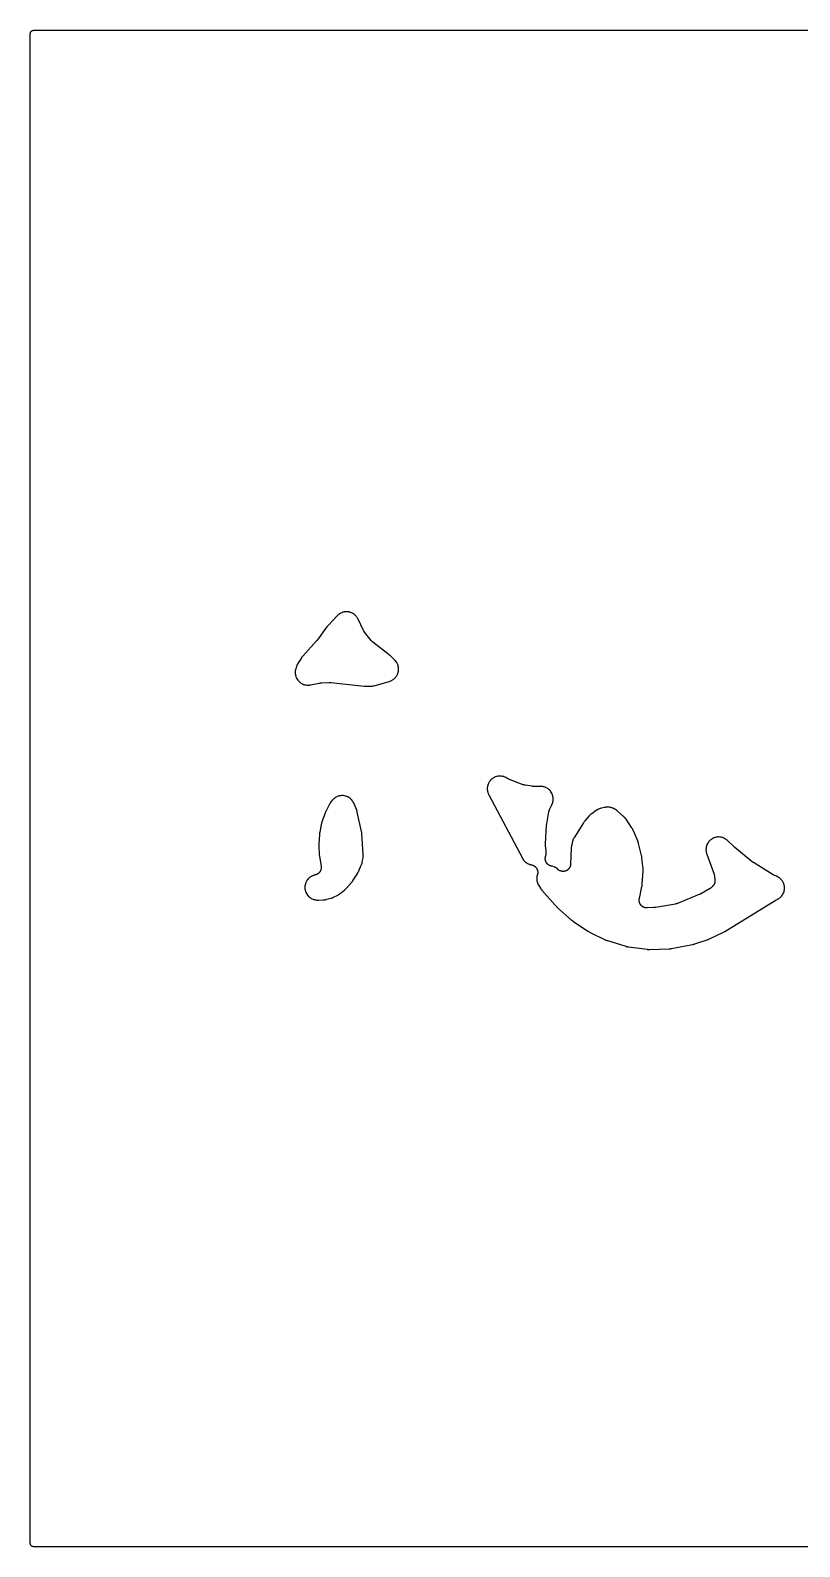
# Model space of a CAD drawing. Header units: millimetres. Extents: x 0 to 300, y 0 to 300.
# Drawn here: x -0.1 to 152.2, y -0.1 to 300.1 of the extents above; entities that cross this region are included whole.
import ezdxf

# ---------------------------------------------------------------- set-up
doc = ezdxf.new("R2010")
doc.units = ezdxf.units.MM
doc.layers.add('CUT', color=7, linetype='CONTINUOUS')

msp = doc.modelspace()

# ---------------------------------------------------------------- linework, layer by layer
at = {"layer": 'CUT'}
msp.add_lwpolyline([(298.5625, -0.0625), (1.4375, -0.0625), (0.5522, -0.0625), (0.4788, -0.0589), (0.4206, -0.0503), (0.3635, -0.036), (0.3082, -0.0162), (0.255, 0.009), (0.2046, 0.0392), (0.1573, 0.0743), (0.1137, 0.1137), (0.0743, 0.1573), (0.0392, 0.2046), (0.009, 0.255), (-0.0162, 0.3082), (-0.036, 0.3635), (-0.0503, 0.4206), (-0.0589, 0.4788), (-0.0625, 0.5522), (-0.0625, 1.4375), (-0.0625, 298.5625), (-0.0625, 299.4478), (-0.0589, 299.5212), (-0.0503, 299.5794), (-0.036, 299.6365), (-0.0162, 299.6918), (0.009, 299.745), (0.0392, 299.7954), (0.0743, 299.8427), (0.1137, 299.8863), (0.1573, 299.9257), (0.2046, 299.9608), (0.255, 299.991), (0.3082, 300.0162), (0.3635, 300.036), (0.4206, 300.0503), (0.4788, 300.0589), (0.5522, 300.0625), (1.4375, 300.0625), (298.5625, 300.0625)], dxfattribs=at)
for points in [[(52.3746, 173.04), (52.3734, 172.9823), (52.3785, 172.7999), (52.3828, 172.7424), (52.4054, 172.5613), (52.4153, 172.5045), (52.4551, 172.3264), (52.4704, 172.2708), (52.5272, 172.0974), (52.5477, 172.0435), (52.6209, 171.8764), (52.6465, 171.8247), (52.7354, 171.6653), (52.7659, 171.6163), (52.8696, 171.4663), (52.9047, 171.4205), (53.0224, 171.2811), (53.0617, 171.2388), (53.1922, 171.1114), (53.2354, 171.0731), (53.3776, 170.9588), (53.4243, 170.9248), (53.5768, 170.8247), (53.6265, 170.7954), (53.7879, 170.7103), (53.8402, 170.6859), (54.009, 170.6168), (54.0634, 170.5976), (54.2381, 170.545), (54.2941, 170.531), (54.473, 170.4955), (54.5301, 170.4869), (54.7116, 170.4687), (54.7693, 170.4658), (54.9517, 170.4651), (55.0094, 170.4676), (55.1935, 170.4847), (55.2222, 170.4881), (55.278, 170.496), (55.2923, 170.4982), (55.3848, 170.5135), (55.399, 170.5161), (57.1428, 170.8491), (57.1591, 170.852), (57.1971, 170.8586), (57.2135, 170.8612), (57.2334, 170.8643), (57.2498, 170.8666), (57.288, 170.8718), (57.3044, 170.8738), (57.3334, 170.8772), (57.3499, 170.8789), (57.3883, 170.8827), (57.4048, 170.8841), (57.4249, 170.8857), (57.4414, 170.8868), (57.4799, 170.8892), (57.4964, 170.89), (59.1248, 170.9579), (59.1316, 170.9582), (59.1473, 170.9587), (59.1541, 170.9589), (59.157, 170.959), (59.1836, 170.9593), (59.2455, 170.9591), (59.267, 170.9587), (59.3008, 170.9571), (59.3777, 170.9517), (59.4108, 170.9488), (66.0205, 170.2433), (66.0374, 170.2418), (66.1469, 170.2332), (66.1638, 170.2321), (66.3016, 170.2252), (66.3185, 170.2246), (66.4284, 170.2222), (66.4453, 170.2221), (67.1936, 170.2269), (67.2072, 170.2271), (67.2957, 170.2297), (67.3094, 170.2303), (67.3625, 170.233), (67.3897, 170.2351), (67.5636, 170.252), (67.6176, 170.2598), (67.7892, 170.2925), (67.8158, 170.2982), (67.8676, 170.3105), (67.8809, 170.3138), (67.9666, 170.3363), (67.9797, 170.3399), (70.964, 171.1948), (70.9784, 171.1991), (71.0714, 171.2283), (71.0857, 171.233), (71.1411, 171.2519), (71.1693, 171.2624), (71.348, 171.3335), (71.4025, 171.3585), (71.5708, 171.4459), (71.6226, 171.4762), (71.7814, 171.58), (71.8299, 171.6153), (71.9775, 171.7345), (72.0222, 171.7745), (72.1572, 171.9078), (72.1977, 171.952), (72.3187, 172.0981), (72.3546, 172.1462), (72.4603, 172.3037), (72.4913, 172.3551), (72.5808, 172.5223), (72.6064, 172.5766), (72.6787, 172.7519), (72.6988, 172.8085), (72.7533, 172.9902), (72.7677, 173.0484), (72.8037, 173.2347), (72.8122, 173.2941), (72.8294, 173.483), (72.8319, 173.5429), (72.8302, 173.7326), (72.8267, 173.7925), (72.8061, 173.981), (72.7966, 174.0403), (72.7572, 174.2259), (72.7419, 174.2839), (72.6842, 174.4646), (72.6631, 174.5207), (72.5877, 174.6948), (72.5611, 174.7486), (72.4687, 174.9142), (72.4368, 174.9651), (72.3283, 175.1206), (72.2916, 175.1681), (72.1663, 175.314), (72.1462, 175.3363), (72.1059, 175.3788), (72.0954, 175.3896), (72.0265, 175.4586), (72.0158, 175.4691), (71.217, 176.2307), (71.2064, 176.2406), (71.1366, 176.304), (71.1258, 176.3136), (71.0362, 176.3911), (71.0251, 176.4004), (70.9524, 176.4604), (70.9411, 176.4695), (67.7182, 178.9959), (67.708, 179.004), (67.6912, 179.0176), (67.6518, 179.0514), (67.5866, 179.1105), (67.5583, 179.1374), (67.5555, 179.1402), (67.5284, 179.1682), (67.4686, 179.2327), (67.4344, 179.2719), (67.4207, 179.2885), (67.4125, 179.2986), (66.1116, 180.9241), (66.1036, 180.9342), (66.0905, 180.9511), (66.0601, 180.9926), (66.0106, 181.0644), (65.9894, 181.0966), (65.9873, 181.1), (65.9675, 181.1331), (65.9244, 181.2089), (65.9002, 181.2543), (65.8907, 181.2735), (65.8851, 181.285), (64.8212, 183.5095), (64.8147, 183.5226), (64.7719, 183.6068), (64.7652, 183.6197), (64.7382, 183.6696), (64.7238, 183.6949), (64.6276, 183.8544), (64.5951, 183.9026), (64.4854, 184.05), (64.4485, 184.0949), (64.325, 184.231), (64.2839, 184.2721), (64.1478, 184.3956), (64.1029, 184.4326), (63.9556, 184.5423), (63.9073, 184.5748), (63.75, 184.6697), (63.6988, 184.6973), (63.5331, 184.7767), (63.4795, 184.7992), (63.3068, 184.8621), (63.2513, 184.8793), (63.0734, 184.9252), (63.0164, 184.937), (62.8349, 184.9655), (62.7771, 184.9717), (62.5936, 184.9825), (62.5355, 184.983), (62.3519, 184.976), (62.294, 184.971), (62.1119, 184.9462), (62.0547, 184.9356), (61.8759, 184.8933), (61.82, 184.8772), (61.6461, 184.8178), (61.5921, 184.7964), (61.4247, 184.7205), (61.373, 184.6939), (61.2138, 184.6022), (61.1649, 184.5707), (61.0153, 184.464), (60.9697, 184.428), (60.8292, 184.3056), (60.8078, 184.286), (60.7668, 184.2467), (60.7565, 184.2365), (60.6899, 184.1694), (60.6798, 184.159), (58.9009, 182.2768), (58.8882, 182.2629), (58.8069, 182.1713), (58.7946, 182.157), (58.6963, 182.0389), (58.6845, 182.0242), (58.6091, 181.9277), (58.5977, 181.9127), (56.7721, 179.4169), (56.765, 179.4073), (56.7482, 179.3851), (56.741, 179.3756), (56.7321, 179.364), (56.7247, 179.3546), (56.7074, 179.3328), (56.6999, 179.3235), (56.6865, 179.3071), (56.6789, 179.2979), (56.661, 179.2766), (56.6533, 179.2675), (56.6438, 179.2565), (56.6359, 179.2475), (56.6175, 179.2266), (56.6095, 179.2177), (53.8722, 176.2058), (53.8633, 176.1958), (53.8061, 176.13), (53.7974, 176.1198), (53.764, 176.0795), (53.7473, 176.0585), (53.6421, 175.9195), (53.6263, 175.8978), (53.5966, 175.8546), (53.5891, 175.8435), (53.5413, 175.7707), (53.534, 175.7594), (52.8862, 174.7234), (52.8785, 174.7107), (52.8292, 174.6273), (52.8218, 174.6144), (52.7934, 174.5636), (52.7796, 174.5373), (52.6949, 174.3662), (52.6712, 174.3116), (52.6039, 174.133), (52.5941, 174.1048), (52.5763, 174.0495), (52.5719, 174.0352), (52.5446, 173.9423), (52.5406, 173.928), (52.4702, 173.6644), (52.4667, 173.6504), (52.4447, 173.5592), (52.4415, 173.5452), (52.4295, 173.4901), (52.4241, 173.4617), (52.3938, 173.2793), (52.3871, 173.222)], [(90.3965, 150.1148), (90.3938, 150.0566), (90.394, 149.8724), (90.3969, 149.8143), (90.415, 149.631), (90.4235, 149.5733), (90.4593, 149.3926), (90.4734, 149.3361), (90.5265, 149.1598), (90.546, 149.1048), (90.617, 148.9321), (90.6287, 148.9054), (90.6529, 148.8539), (90.6592, 148.8408), (90.7015, 148.7561), (90.7081, 148.7431), (97.3329, 136.2311), (97.34, 136.218), (97.3875, 136.1335), (97.395, 136.1205), (97.4248, 136.0705), (97.4407, 136.0452), (97.5465, 135.8859), (97.582, 135.8379), (97.7015, 135.6919), (97.7415, 135.6477), (97.8749, 135.5143), (97.9192, 135.4742), (98.0651, 135.3548), (98.1131, 135.3193), (98.2703, 135.2149), (98.3216, 135.1844), (98.4883, 135.0962), (98.5424, 135.0709), (98.717, 134.9996), (98.7733, 134.9799), (98.9542, 134.9263), (99.0122, 134.9122), (99.1351, 134.8888), (99.1795, 134.8792), (99.2603, 134.8595), (99.3473, 134.8336), (99.4043, 134.8134), (99.4883, 134.7789), (99.543, 134.7531), (99.6231, 134.7102), (99.6749, 134.6791), (99.7502, 134.6284), (99.7986, 134.5921), (99.8685, 134.5341), (99.913, 134.4931), (99.9766, 134.4284), (100.0168, 134.3831), (100.0736, 134.3123), (100.109, 134.2632), (100.1583, 134.187), (100.1886, 134.1347), (100.23, 134.0538), (100.2548, 133.9987), (100.2879, 133.9141), (100.3071, 133.8568), (100.3314, 133.7693), (100.3447, 133.7103), (100.3601, 133.6208), (100.3674, 133.5608), (100.3737, 133.4702), (100.3749, 133.4097), (100.372, 133.319), (100.3671, 133.2587), (100.3551, 133.1687), (100.3441, 133.1092), (100.3232, 133.0208), (100.2999, 132.941), (100.2861, 132.8977), (100.2857, 132.8968), (100.269, 132.8394), (100.2251, 132.6555), (100.2141, 132.5967), (100.1887, 132.4094), (100.1836, 132.3498), (100.177, 132.1609), (100.1779, 132.1011), (100.1901, 131.9124), (100.1969, 131.853), (100.2279, 131.6665), (100.2406, 131.6081), (100.2899, 131.4256), (100.3084, 131.3687), (100.3757, 131.192), (100.3997, 131.1373), (100.4854, 130.9658), (100.4994, 130.9394), (100.5281, 130.8886), (100.5356, 130.8756), (100.5855, 130.7922), (100.5933, 130.7794), (100.8951, 130.3015), (100.9011, 130.2921), (100.9438, 130.2272), (100.9503, 130.2176), (100.9791, 130.1756), (100.9934, 130.1556), (101.085, 130.033), (101.0995, 130.0144), (101.1253, 129.9826), (101.1324, 129.974), (101.1819, 129.9153), (101.19, 129.9058), (103.8509, 126.8764), (103.8636, 126.8625), (103.9469, 126.7734), (103.9599, 126.7599), (104.0679, 126.6514), (104.0814, 126.6383), (104.1701, 126.5547), (104.1839, 126.542), (107.0853, 123.972), (107.1008, 123.9587), (107.2028, 123.8744), (107.2187, 123.8617), (107.3502, 123.7603), (107.3666, 123.7481), (107.4741, 123.6709), (107.4908, 123.6592), (110.3158, 121.7715), (110.3332, 121.7603), (110.4472, 121.6896), (110.465, 121.679), (110.6111, 121.5953), (110.6292, 121.5854), (110.7478, 121.5227), (110.7662, 121.5134), (113.7442, 120.0697), (113.754, 120.0651), (113.8223, 120.0334), (113.8326, 120.0288), (113.8778, 120.0089), (113.8997, 119.9998), (114.0378, 119.9454), (114.0592, 119.9374), (114.0967, 119.9243), (114.1069, 119.9208), (114.1776, 119.8975), (114.1891, 119.8938), (117.809, 118.779), (117.8209, 118.7755), (117.8987, 118.7533), (117.9107, 118.75), (117.9577, 118.7376), (117.9819, 118.7318), (118.1399, 118.6972), (118.1643, 118.6923), (118.2122, 118.6839), (118.2245, 118.6819), (118.3044, 118.6695), (118.3167, 118.6677), (122.0403, 118.1704), (122.0526, 118.1689), (122.1328, 118.1598), (122.1451, 118.1586), (122.1934, 118.1541), (122.2182, 118.1524), (122.3793, 118.1443), (122.4041, 118.1436), (122.4526, 118.1432), (122.465, 118.1432), (122.5456, 118.1442), (122.5581, 118.1444), (126.3886, 118.2698), (126.3998, 118.2703), (126.4778, 118.2743), (126.4894, 118.275), (126.5405, 118.2786), (126.5651, 118.2808), (126.7179, 118.298), (126.7415, 118.3011), (126.7822, 118.3074), (126.7932, 118.3091), (126.8693, 118.3222), (126.8817, 118.3245), (131.0094, 119.1227), (131.0293, 119.1269), (131.1579, 119.1563), (131.1776, 119.1612), (131.3375, 119.2035), (131.3571, 119.2091), (131.4834, 119.2471), (131.5027, 119.2533), (134.1315, 120.1431), (134.1474, 120.1488), (134.2507, 120.187), (134.2665, 120.1931), (134.3947, 120.2448), (134.4103, 120.2513), (134.5112, 120.2953), (134.5267, 120.3023), (137.0253, 121.4766), (137.0404, 121.484), (137.1384, 121.5334), (137.1534, 121.5413), (137.2745, 121.6067), (137.2892, 121.615), (137.3843, 121.6699), (137.3988, 121.6785), (147.3814, 127.8252), (147.3904, 127.8307), (147.4114, 127.8433), (147.4205, 127.8486), (147.4316, 127.8551), (147.4407, 127.8604), (147.462, 127.8725), (147.4712, 127.8776), (147.4875, 127.8867), (147.4968, 127.8917), (147.5184, 127.9033), (147.5277, 127.9083), (147.5391, 127.9142), (147.5484, 127.919), (147.5703, 127.9302), (147.5797, 127.9349), (147.7829, 128.0352), (147.7963, 128.0419), (147.8824, 128.0871), (147.8955, 128.0942), (147.9466, 128.1227), (147.9723, 128.1379), (148.1349, 128.2394), (148.184, 128.2736), (148.3337, 128.3892), (148.3791, 128.4281), (148.5165, 128.5581), (148.5579, 128.6013), (148.6816, 128.7443), (148.7185, 128.7914), (148.8274, 128.946), (148.8593, 128.9965), (148.9523, 129.1612), (148.9791, 129.2147), (149.0552, 129.3878), (149.0765, 129.4437), (149.135, 129.6235), (149.1507, 129.6813), (149.191, 129.866), (149.2008, 129.9251), (149.2225, 130.1129), (149.2264, 130.1726), (149.2292, 130.3617), (149.2272, 130.4215), (149.2112, 130.6099), (149.2032, 130.6692), (149.1686, 130.8551), (149.1547, 130.9133), (149.1017, 131.0948), (149.0821, 131.1513), (149.0113, 131.3267), (148.9862, 131.381), (148.8983, 131.5484), (148.8679, 131.5999), (148.7637, 131.7577), (148.7284, 131.806), (148.609, 131.9527), (148.569, 131.9971), (148.4357, 132.1312), (148.3914, 132.1715), (148.2454, 132.2916), (148.1973, 132.3273), (148.0401, 132.4323), (147.9887, 132.463), (147.8194, 132.553), (147.7927, 132.5664), (147.7398, 132.5912), (147.7262, 132.5974), (147.6372, 132.6365), (147.6234, 132.6424), (147.2715, 132.7867), (147.2631, 132.7902), (147.2492, 132.7961), (147.216, 132.8109), (147.1602, 132.8371), (147.1357, 132.8491), (147.1331, 132.8504), (147.1089, 132.8632), (147.0549, 132.8927), (147.0233, 132.9108), (147.0103, 132.9186), (147.0025, 132.9233), (143.0995, 135.3212), (143.0864, 135.3294), (143.0559, 135.3488), (143.0429, 135.3573), (143.0272, 135.3677), (143.0143, 135.3764), (142.9845, 135.3969), (142.9719, 135.4058), (142.9496, 135.4217), (142.937, 135.4308), (142.908, 135.4523), (142.8956, 135.4616), (142.8806, 135.4731), (142.8684, 135.4826), (142.8401, 135.5051), (142.8281, 135.5148), (139.385, 138.3484), (139.3808, 138.3519), (139.371, 138.3601), (139.3667, 138.3637), (139.3569, 138.3719), (139.3517, 138.3764), (139.3396, 138.3867), (139.3344, 138.3912), (139.3254, 138.3991), (139.3203, 138.4035), (139.3087, 138.4138), (139.3037, 138.4183), (139.3008, 138.4208), (139.2949, 138.4262), (139.2811, 138.4388), (139.2752, 138.4442), (137.9293, 139.6945), (137.9184, 139.7045), (137.8462, 139.7683), (137.835, 139.7779), (137.7906, 139.8153), (137.7675, 139.8338), (137.616, 139.9489), (137.5671, 139.9824), (137.4072, 140.0806), (137.3552, 140.1091), (137.1864, 140.191), (137.1318, 140.2142), (136.9558, 140.2791), (136.8992, 140.2968), (136.7176, 140.344), (136.6595, 140.356), (136.4742, 140.385), (136.4152, 140.3912), (136.2279, 140.4018), (136.1686, 140.4022), (135.9811, 140.3941), (135.9221, 140.3887), (135.7364, 140.3622), (135.6781, 140.3509), (135.4959, 140.3062), (135.4391, 140.2892), (135.2622, 140.2267), (135.2073, 140.2042), (135.0374, 140.1246), (134.985, 140.0968), (134.8239, 140.0007), (134.7745, 139.9679), (134.6236, 139.8564), (134.5777, 139.8188), (134.4386, 139.693), (134.3966, 139.651), (134.2706, 139.5121), (134.233, 139.4662), (134.1213, 139.3155), (134.0884, 139.2661), (133.9921, 139.1051), (133.9643, 139.0527), (133.8844, 138.883), (133.8618, 138.8281), (133.7991, 138.6513), (133.7821, 138.5945), (133.7372, 138.4123), (133.7258, 138.3541), (133.6991, 138.1684), (133.6936, 138.1093), (133.6853, 137.9219), (133.6856, 137.8626), (133.6959, 137.6753), (133.7021, 137.6163), (133.7309, 137.4309), (133.7429, 137.3728), (133.7904, 137.1886), (133.7986, 137.1601), (133.8158, 137.1048), (133.8204, 137.0907), (133.8514, 136.9993), (133.8563, 136.9854), (135.189, 133.3544), (135.1925, 133.3447), (135.1982, 133.3285), (135.2111, 133.2893), (135.2314, 133.2225), (135.2398, 133.1927), (135.2407, 133.1896), (135.2481, 133.1595), (135.2637, 133.0914), (135.272, 133.051), (135.2751, 133.0342), (135.2769, 133.024), (135.4421, 132.0522), (135.444, 132.0406), (135.447, 132.0213), (135.4531, 131.9746), (135.4594, 131.9134), (135.4642, 131.8312), (135.4651, 131.7486), (135.4623, 131.6663), (135.4574, 131.6049), (135.4524, 131.5581), (135.4508, 131.5466), (135.442, 131.4925), (135.4272, 131.4173), (135.4067, 131.3337), (135.3904, 131.2788), (135.3619, 131.1976), (135.3404, 131.1445), (135.3044, 131.0664), (135.2779, 131.0156), (135.2346, 130.9413), (135.2034, 130.8932), (135.1531, 130.8234), (135.1175, 130.7785), (135.0608, 130.7138), (135.0061, 130.657), (134.9755, 130.6268), (134.7036, 130.3705), (134.694, 130.3616), (134.678, 130.347), (134.6384, 130.3128), (134.5698, 130.257), (134.5389, 130.2329), (134.5357, 130.2305), (134.5037, 130.2078), (134.4305, 130.1581), (134.3865, 130.1301), (134.3678, 130.119), (134.3566, 130.1124), (132.7894, 129.2077), (132.7759, 129.2), (132.7443, 129.1825), (132.7307, 129.1751), (132.714, 129.1662), (132.7003, 129.1591), (132.6681, 129.1426), (132.6543, 129.1357), (132.6296, 129.1237), (132.6157, 129.117), (132.5829, 129.1017), (132.5688, 129.0953), (132.5516, 129.0875), (132.5374, 129.0813), (132.5041, 129.0672), (132.4898, 129.0612), (128.0187, 127.2451), (128.0075, 127.2406), (127.9888, 127.2333), (127.9435, 127.217), (127.8659, 127.1914), (127.8313, 127.1808), (127.8277, 127.1797), (127.7928, 127.1705), (127.7134, 127.1512), (127.6663, 127.141), (127.6466, 127.1374), (127.6347, 127.1352), (123.6674, 126.4482), (123.6524, 126.4458), (123.6174, 126.4403), (123.6023, 126.4381), (123.584, 126.4356), (123.5689, 126.4336), (123.5337, 126.4293), (123.5186, 126.4276), (123.4919, 126.4248), (123.4767, 126.4234), (123.4414, 126.4203), (123.4263, 126.4191), (123.4078, 126.4178), (123.3926, 126.4169), (123.3572, 126.415), (123.342, 126.4143), (122.0362, 126.3668), (121.9931, 126.3663), (121.9142, 126.3672), (121.8283, 126.3723), (121.7713, 126.3784), (121.6862, 126.3917), (121.63, 126.4033), (121.5466, 126.4247), (121.4918, 126.4416), (121.4108, 126.4708), (121.3578, 126.4929), (121.28, 126.5297), (121.2294, 126.5567), (121.1554, 126.6009), (121.1077, 126.6326), (121.0383, 126.6836), (120.9937, 126.7197), (120.9295, 126.7771), (120.8887, 126.8174), (120.8303, 126.8806), (120.7934, 126.9246), (120.7413, 126.9932), (120.7089, 127.0404), (120.6636, 127.1137), (120.6358, 127.1639), (120.5977, 127.2411), (120.5748, 127.2937), (120.5443, 127.3742), (120.5265, 127.4287), (120.5038, 127.5118), (120.4914, 127.5678), (120.4767, 127.6527), (120.4697, 127.7096), (120.4632, 127.7955), (120.4616, 127.8528), (120.4634, 127.9389), (120.4673, 127.9961), (120.4773, 128.0816), (120.4902, 128.1595), (120.4983, 128.2018), (121.0156, 130.6043), (121.0178, 130.615), (121.0325, 130.69), (121.0346, 130.7012), (121.0433, 130.7506), (121.047, 130.7745), (121.0672, 130.9237), (121.0699, 130.9468), (121.0738, 130.9869), (121.0747, 130.9978), (121.0806, 131.0731), (121.0814, 131.0854), (121.2265, 133.6214), (121.227, 133.6322), (121.2299, 133.7076), (121.2303, 133.7189), (121.2313, 133.7683), (121.2313, 133.7922), (121.2284, 133.9408), (121.2275, 133.9638), (121.2252, 134.0035), (121.2245, 134.0143), (121.2189, 134.0887), (121.2178, 134.1008), (121.0151, 136.2091), (121.0126, 136.2309), (120.9939, 136.3715), (120.9906, 136.3931), (120.9607, 136.5686), (120.9566, 136.59), (120.9277, 136.729), (120.9229, 136.7503), (120.3356, 139.1343), (120.3325, 139.1462), (120.3118, 139.2234), (120.3085, 139.2353), (120.2951, 139.2814), (120.2878, 139.3049), (120.237, 139.4564), (120.2287, 139.4796), (120.2116, 139.5245), (120.2071, 139.5359), (120.177, 139.61), (120.1723, 139.6213), (119.2612, 141.7436), (119.2554, 141.7568), (119.2163, 141.8421), (119.2101, 141.8552), (119.1854, 141.9059), (119.1721, 141.9315), (119.0819, 142.096), (119.0674, 142.121), (119.0379, 142.1691), (119.0302, 142.1813), (118.9793, 142.2601), (118.9713, 142.2721), (117.8608, 143.9021), (117.8538, 143.9123), (117.8072, 143.9776), (117.8, 143.9876), (117.7712, 144.0263), (117.756, 144.0458), (117.6565, 144.1689), (117.6238, 144.206), (117.5145, 144.3204), (117.4971, 144.3379), (117.4623, 144.3714), (117.4533, 144.3799), (117.3944, 144.4344), (117.3853, 144.4427), (116.1519, 145.5371), (116.1382, 145.549), (116.0477, 145.6245), (116.0336, 145.6359), (115.978, 145.6795), (115.9488, 145.7011), (115.7551, 145.835), (115.7246, 145.8547), (115.6642, 145.8913), (115.6485, 145.9005), (115.5459, 145.9585), (115.53, 145.9671), (115.4486, 146.0099), (115.435, 146.0169), (115.3461, 146.0607), (115.3323, 146.0673), (115.2783, 146.0923), (115.2503, 146.1044), (115.0689, 146.1773), (115.0113, 146.1972), (114.826, 146.2506), (114.7666, 146.2645), (114.5769, 146.2988), (114.5164, 146.3066), (114.3242, 146.3214), (114.2633, 146.323), (114.0706, 146.3183), (114.0097, 146.3137), (113.8158, 146.2892), (113.7857, 146.2846), (113.7271, 146.2741), (113.7121, 146.2712), (113.615, 146.2513), (113.6001, 146.248), (112.9945, 146.1076), (112.9808, 146.1043), (112.892, 146.0815), (112.8784, 146.0778), (112.8254, 146.0629), (112.7984, 146.0546), (112.627, 145.9974), (112.5744, 145.9771), (112.4113, 145.9051), (112.3609, 145.8799), (112.2031, 145.7917), (112.1788, 145.7774), (112.1321, 145.7483), (112.1202, 145.7407), (112.0436, 145.6904), (112.0319, 145.6826), (111.0639, 145.0149), (111.0533, 145.0074), (110.9848, 144.9579), (110.9743, 144.9502), (110.9338, 144.9196), (110.9134, 144.9034), (110.7849, 144.7973), (110.7463, 144.7624), (110.6274, 144.6455), (110.6093, 144.6269), (110.5746, 144.5897), (110.5659, 144.5801), (110.5096, 144.5171), (110.5011, 144.5073), (109.7272, 143.6013), (109.7138, 143.585), (109.628, 143.477), (109.6151, 143.4602), (109.5124, 143.3211), (109.5001, 143.3039), (109.4221, 143.1902), (109.4105, 143.1724), (107.6461, 140.3922), (107.6379, 140.3788), (107.5853, 140.291), (107.5774, 140.2774), (107.5473, 140.2239), (107.5326, 140.1961), (107.4429, 140.0154), (107.4179, 139.9576), (107.3477, 139.7685), (107.3375, 139.7387), (107.3192, 139.68), (107.3147, 139.6649), (107.2867, 139.5665), (107.2826, 139.5513), (107.1082, 138.87), (107.1044, 138.8544), (107.0814, 138.753), (107.078, 138.7374), (107.0658, 138.6762), (107.0603, 138.6446), (107.0305, 138.439), (107.0268, 138.4072), (107.0211, 138.3451), (107.0199, 138.3291), (107.0133, 138.2254), (107.0125, 138.2094), (106.8949, 135.0581), (106.8921, 135.0133), (106.885, 134.9316), (106.8727, 134.8428), (106.8617, 134.7842), (106.8407, 134.6971), (106.8238, 134.6399), (106.7943, 134.5553), (106.7718, 134.5), (106.734, 134.4188), (106.7062, 134.366), (106.6605, 134.289), (106.6275, 134.2393), (106.5744, 134.1671), (106.5367, 134.1209), (106.4766, 134.0544), (106.4345, 134.0122), (106.3681, 133.952), (106.322, 133.9142), (106.25, 133.8609), (106.2003, 133.8279), (106.1233, 133.782), (106.0706, 133.7541), (105.9895, 133.7161), (105.9343, 133.6935), (105.8498, 133.6638), (105.7926, 133.6468), (105.7055, 133.6257), (105.6469, 133.6145), (105.5582, 133.602), (105.4988, 133.5967), (105.4093, 133.5932), (105.3496, 133.5938), (105.2602, 133.5992), (105.2009, 133.6058), (105.1125, 133.62), (105.0541, 133.6325), (104.9675, 133.6554), (104.9107, 133.6736), (104.8268, 133.7051), (104.7721, 133.7288), (104.6918, 133.7685), (104.6397, 133.7975), (104.5637, 133.845), (104.5147, 133.8791), (104.4438, 133.9338), (104.3814, 133.9872), (104.3481, 134.0172), (104.3185, 134.0452), (104.273, 134.0841), (104.1234, 134.1997), (104.0744, 134.2338), (103.914, 134.3339), (103.8618, 134.363), (103.6922, 134.4467), (103.6373, 134.4705), (103.4603, 134.5368), (103.4034, 134.555), (103.2206, 134.6034), (103.1621, 134.6158), (103.154, 134.6171), (103.1115, 134.625), (103.0341, 134.6413), (102.9506, 134.6631), (102.8957, 134.6803), (102.8146, 134.71), (102.7616, 134.7323), (102.6838, 134.7697), (102.6332, 134.797), (102.5593, 134.8416), (102.5116, 134.8737), (102.4423, 134.9252), (102.3978, 134.9617), (102.3338, 135.0196), (102.293, 135.0602), (102.2348, 135.1239), (102.1982, 135.1682), (102.1464, 135.2373), (102.1141, 135.2849), (102.0692, 135.3586), (102.0416, 135.4091), (102.0039, 135.4868), (101.9814, 135.5397), (101.9513, 135.6206), (101.9339, 135.6754), (101.9117, 135.7589), (101.8997, 135.8151), (101.8856, 135.9003), (101.879, 135.9574), (101.8732, 136.0436), (101.872, 136.101), (101.8745, 136.1874), (101.8789, 136.2447), (101.8896, 136.3304), (101.8995, 136.387), (101.9184, 136.4713), (101.9411, 136.5539), (101.9468, 136.5739), (101.9485, 136.5796), (101.9527, 136.5939), (102.0031, 136.7784), (102.0159, 136.8367), (102.0473, 137.0227), (102.0543, 137.082), (102.0671, 137.2702), (102.0681, 137.3299), (102.0621, 137.521), (102.0604, 137.5508), (102.0556, 137.6089), (102.0542, 137.6238), (102.0439, 137.7202), (102.0422, 137.735), (101.9172, 138.6817), (101.9158, 138.6924), (101.9137, 138.7103), (101.9096, 138.7535), (101.9043, 138.8267), (101.9026, 138.8592), (101.9025, 138.8626), (101.9019, 138.8951), (101.902, 138.9685), (101.9031, 139.0119), (101.904, 139.0299), (101.9046, 139.0407), (102.1313, 142.7257), (102.1322, 142.7388), (102.1345, 142.7695), (102.1356, 142.7826), (102.1371, 142.7986), (102.1384, 142.8117), (102.1416, 142.8423), (102.1431, 142.8554), (102.1459, 142.8785), (102.1476, 142.8916), (102.1517, 142.9221), (102.1536, 142.9351), (102.1559, 142.951), (102.158, 142.964), (102.163, 142.9943), (102.1653, 143.0073), (102.5995, 145.4136), (102.6013, 145.4232), (102.6043, 145.439), (102.6125, 145.4771), (102.6242, 145.5267), (102.6424, 145.5923), (102.6631, 145.6574), (102.6862, 145.7215), (102.7053, 145.7687), (102.7207, 145.8045), (102.7274, 145.8192), (102.7315, 145.8281), (103.1856, 146.7977), (103.1918, 146.8114), (103.231, 146.901), (103.2369, 146.9148), (103.2591, 146.9692), (103.2698, 146.9974), (103.3337, 147.1793), (103.3507, 147.237), (103.3954, 147.4219), (103.4066, 147.481), (103.4326, 147.6694), (103.4378, 147.7293), (103.4448, 147.9194), (103.444, 147.9795), (103.4319, 148.1693), (103.4251, 148.2291), (103.3941, 148.4168), (103.3813, 148.4756), (103.3316, 148.6591), (103.313, 148.7164), (103.2452, 148.8941), (103.221, 148.9491), (103.1357, 149.1191), (103.1061, 149.1715), (103.0042, 149.3321), (102.9695, 149.3812), (102.852, 149.5308), (102.8126, 149.5762), (102.6807, 149.7133), (102.6369, 149.7546), (102.492, 149.8778), (102.4443, 149.9144), (102.2878, 150.0225), (102.2366, 150.0541), (102.0701, 150.146), (102.016, 150.1724), (101.8411, 150.2471), (101.7847, 150.2679), (101.6032, 150.3247), (101.5449, 150.3398), (101.3586, 150.3782), (101.2992, 150.3873), (101.1074, 150.4071), (101.0774, 150.4095), (101.0187, 150.4126), (101.0037, 150.4132), (100.9059, 150.4158), (100.8909, 150.4161), (99.5455, 150.4194), (99.5385, 150.4194), (99.5222, 150.4196), (99.5152, 150.4197), (99.5122, 150.4197), (99.4848, 150.4207), (99.421, 150.4238), (99.3987, 150.4252), (99.364, 150.4285), (99.2851, 150.4378), (99.2511, 150.4425), (97.9071, 150.6527), (97.8952, 150.6547), (97.8755, 150.658), (97.8286, 150.6673), (97.7501, 150.685), (97.7154, 150.6935), (97.7118, 150.6945), (97.6774, 150.7044), (97.6003, 150.7284), (97.5551, 150.7438), (97.5365, 150.7506), (97.5254, 150.7548), (94.6199, 151.8732), (94.6095, 151.8772), (94.5924, 151.8841), (94.5515, 151.9015), (94.4831, 151.9329), (94.453, 151.9473), (94.4499, 151.9489), (94.4204, 151.9644), (94.3545, 152.0007), (94.3161, 152.0231), (94.3004, 152.0328), (94.2909, 152.0387), (94.2794, 152.046), (94.267, 152.0537), (94.1858, 152.1024), (94.1732, 152.1097), (94.1237, 152.1378), (94.0981, 152.1516), (93.9314, 152.2358), (93.8782, 152.2595), (93.7065, 152.3263), (93.6512, 152.3447), (93.4739, 152.3945), (93.4171, 152.4075), (93.2358, 152.4398), (93.178, 152.4472), (92.9944, 152.4618), (92.9361, 152.4636), (92.752, 152.4603), (92.6938, 152.4565), (92.5109, 152.4353), (92.4534, 152.4258), (92.2733, 152.3871), (92.217, 152.372), (92.0416, 152.316), (91.987, 152.2956), (91.8178, 152.2228), (91.7655, 152.1972), (91.6042, 152.1083), (91.5546, 152.0777), (91.4026, 151.9736), (91.3562, 151.9384), (91.2151, 151.8201), (91.1723, 151.7805), (91.0433, 151.649), (91.0046, 151.6055), (90.8889, 151.4621), (90.8546, 151.4151), (90.7534, 151.2611), (90.7238, 151.211), (90.638, 151.048), (90.6134, 150.9952), (90.5439, 150.8246), (90.5245, 150.7697), (90.4718, 150.5932), (90.4579, 150.5366), (90.4225, 150.3558), (90.4142, 150.2982)], [(54.285, 130.4269), (54.2858, 130.3676), (54.2977, 130.1804), (54.3044, 130.1215), (54.3347, 129.9364), (54.3471, 129.8784), (54.3956, 129.6972), (54.4137, 129.6407), (54.4798, 129.4652), (54.5034, 129.4108), (54.5865, 129.2427), (54.6154, 129.1909), (54.7147, 129.0318), (54.7486, 128.9831), (54.8631, 128.8345), (54.9016, 128.7894), (55.0303, 128.6529), (55.073, 128.6118), (55.2145, 128.4887), (55.2611, 128.452), (55.4141, 128.3435), (55.4641, 128.3116), (55.627, 128.2187), (55.6799, 128.1919), (55.8512, 128.1155), (55.9065, 128.0941), (56.087, 128.0342), (56.1154, 128.0256), (56.1712, 128.0101), (56.1855, 128.0063), (56.2727, 127.9844), (56.3006, 127.9781), (56.3815, 127.9618), (56.3951, 127.9592), (56.4481, 127.9498), (56.4754, 127.9456), (56.6506, 127.9228), (56.7055, 127.9182), (56.8821, 127.9115), (56.9097, 127.9111), (56.9635, 127.9116), (56.9773, 127.9118), (57.0669, 127.9146), (57.0806, 127.9152), (57.9179, 127.9607), (57.9336, 127.9617), (58.036, 127.97), (58.0517, 127.9715), (58.113, 127.978), (58.1444, 127.9822), (58.347, 128.0148), (58.3781, 128.0207), (58.4384, 128.0337), (58.4538, 128.0372), (58.5535, 128.0615), (58.5688, 128.0654), (59.525, 128.3248), (59.5391, 128.3288), (59.6304, 128.356), (59.6444, 128.3603), (59.6988, 128.378), (59.7264, 128.3877), (59.9043, 128.4552), (59.9315, 128.4663), (59.9839, 128.4891), (59.9973, 128.4952), (60.0836, 128.5353), (60.0968, 128.5417), (60.6904, 128.836), (60.705, 128.8435), (60.7993, 128.8935), (60.8137, 128.9014), (60.8695, 128.9329), (60.8976, 128.9499), (61.0772, 129.065), (61.1044, 129.0834), (61.1564, 129.1209), (61.1696, 129.1307), (61.2544, 129.1954), (61.2673, 129.2056), (62.1238, 129.8971), (62.1337, 129.9053), (62.1978, 129.9593), (62.2076, 129.9678), (62.2454, 130.0011), (62.2644, 130.0185), (62.3853, 130.1346), (62.4035, 130.1529), (62.4383, 130.1893), (62.4471, 130.1988), (62.5037, 130.2606), (62.5123, 130.2702), (63.5735, 131.4812), (63.5806, 131.4894), (63.6297, 131.5476), (63.6369, 131.5563), (63.6684, 131.595), (63.6832, 131.614), (63.773, 131.7339), (63.7865, 131.7527), (63.8092, 131.7857), (63.8153, 131.7947), (63.8569, 131.8574), (63.8636, 131.8676), (64.7509, 133.2661), (64.7575, 133.2767), (64.7993, 133.3457), (64.8056, 133.3563), (64.8298, 133.3983), (64.8418, 133.4201), (64.9167, 133.563), (64.9278, 133.5852), (64.9485, 133.6291), (64.9537, 133.6404), (64.9866, 133.714), (64.9915, 133.7254), (65.4531, 134.8176), (65.4594, 134.8331), (65.4989, 134.9345), (65.5048, 134.9502), (65.5268, 135.0117), (65.5372, 135.0435), (65.599, 135.252), (65.6076, 135.2843), (65.6227, 135.3479), (65.6263, 135.3642), (65.6484, 135.4707), (65.6516, 135.4872), (65.7933, 136.2815), (65.7962, 136.2993), (65.8134, 136.4156), (65.8157, 136.4336), (65.8239, 136.5036), (65.827, 136.5396), (65.8402, 136.7742), (65.8411, 136.8103), (65.8408, 136.8809), (65.8405, 136.8989), (65.8364, 137.0164), (65.8355, 137.0345), (65.5792, 140.9955), (65.5785, 141.0062), (65.5723, 141.0809), (65.5713, 141.092), (65.5663, 141.1409), (65.5635, 141.1644), (65.5428, 141.3105), (65.5392, 141.333), (65.5322, 141.3718), (65.5302, 141.3824), (65.5157, 141.455), (65.5132, 141.4668), (64.6603, 145.3455), (64.6574, 145.3581), (64.6376, 145.4396), (64.6344, 145.4522), (64.6215, 145.5009), (64.6143, 145.5258), (64.5643, 145.686), (64.5561, 145.7105), (64.539, 145.7579), (64.5345, 145.77), (64.5043, 145.8484), (64.4996, 145.8604), (64.0936, 146.8516), (64.0881, 146.8646), (64.0515, 146.9483), (64.0458, 146.9611), (64.0226, 147.0109), (64.0101, 147.0361), (63.9254, 147.1979), (63.9118, 147.2225), (63.884, 147.2699), (63.8768, 147.2819), (63.8288, 147.3597), (63.8213, 147.3716), (63.7967, 147.4094), (63.7886, 147.4215), (63.7352, 147.4996), (63.7268, 147.5115), (63.6935, 147.5577), (63.6759, 147.5809), (63.5596, 147.7268), (63.5211, 147.7705), (63.3929, 147.9026), (63.3504, 147.9423), (63.21, 148.0614), (63.1638, 148.0969), (63.0126, 148.2017), (62.9632, 148.2326), (62.8024, 148.3223), (62.7503, 148.3482), (62.5816, 148.4219), (62.5272, 148.4426), (62.3522, 148.4997), (62.296, 148.515), (62.1163, 148.5548), (62.0589, 148.5646), (61.8762, 148.5868), (61.8181, 148.5911), (61.6341, 148.5954), (61.5759, 148.594), (61.3923, 148.5805), (61.3345, 148.5735), (61.1531, 148.5423), (61.0962, 148.5296), (60.9187, 148.481), (60.8634, 148.4629), (60.6914, 148.3973), (60.6381, 148.3739), (60.4732, 148.2919), (60.4224, 148.2635), (60.2663, 148.1659), (60.2185, 148.1327), (60.0726, 148.0205), (60.0282, 147.9828), (59.892, 147.8552), (59.8713, 147.8348), (59.8317, 147.7939), (59.8217, 147.7834), (59.7575, 147.7138), (59.7478, 147.703), (59.6529, 147.595), (59.6421, 147.5823), (59.573, 147.4992), (59.5626, 147.4862), (59.5225, 147.4352), (59.5027, 147.4085), (59.3789, 147.2314), (59.3606, 147.2036), (59.3264, 147.1484), (59.3179, 147.1342), (59.2635, 147.0407), (59.2554, 147.0263), (58.4822, 145.6082), (58.4765, 145.5975), (58.4401, 145.5273), (58.4346, 145.5165), (58.4136, 145.4738), (58.4032, 145.4518), (58.3391, 145.3074), (58.3297, 145.285), (58.3121, 145.2408), (58.3078, 145.2294), (58.2801, 145.1554), (58.276, 145.1439), (57.6744, 143.4269), (57.6678, 143.4069), (57.6271, 143.2762), (57.6212, 143.256), (57.576, 143.0904), (57.5708, 143.07), (57.5394, 142.9368), (57.5349, 142.9162), (57.2139, 141.3043), (57.2105, 141.2857), (57.1903, 141.1642), (57.1874, 141.1455), (57.1669, 140.9924), (57.1647, 140.9736), (57.1521, 140.8511), (57.1505, 140.8322), (57.0316, 139.1427), (57.0306, 139.1239), (57.0258, 139.0013), (57.0254, 138.9824), (57.0243, 138.8285), (57.0244, 138.8096), (57.0274, 138.687), (57.0281, 138.6681), (57.1248, 136.9312), (57.1259, 136.9149), (57.1347, 136.8088), (57.1363, 136.7925), (57.151, 136.6597), (57.153, 136.6435), (57.1676, 136.538), (57.17, 136.5218), (57.4861, 134.6213), (57.4921, 134.5786), (57.5013, 134.5), (57.5073, 134.4139), (57.5085, 134.3564), (57.5061, 134.2701), (57.5018, 134.2128), (57.4912, 134.1271), (57.4814, 134.0705), (57.4626, 133.9862), (57.4475, 133.9308), (57.4207, 133.8487), (57.4003, 133.795), (57.3658, 133.7159), (57.3403, 133.6643), (57.2984, 133.5889), (57.2681, 133.54), (57.2192, 133.4689), (57.1843, 133.4232), (57.1288, 133.3571), (57.0897, 133.3149), (57.0281, 133.2545), (56.9852, 133.2162), (56.9181, 133.162), (56.8717, 133.128), (56.7997, 133.0804), (56.7502, 133.0511), (56.674, 133.0106), (56.622, 132.9861), (56.5422, 132.9532), (56.4881, 132.9338), (56.4055, 132.9086), (56.3288, 132.8892), (56.2797, 132.878), (56.2588, 132.8732), (56.0745, 132.8262), (56.0178, 132.8088), (55.8416, 132.7448), (55.7869, 132.7218), (55.6178, 132.6407), (55.5656, 132.6124), (55.4054, 132.515), (55.3563, 132.4817), (55.2064, 132.3689), (55.1608, 132.331), (55.0228, 132.2039), (54.9812, 132.1617), (54.8565, 132.0216), (54.8192, 131.9755), (54.7089, 131.8238), (54.6764, 131.7742), (54.5816, 131.6124), (54.5542, 131.5598), (54.4758, 131.3894), (54.4537, 131.3343), (54.3925, 131.157), (54.376, 131.1001), (54.3326, 130.9176), (54.3218, 130.8593), (54.2967, 130.6734), (54.2916, 130.6143)]]:
    msp.add_lwpolyline(points, close=True, dxfattribs=at)

doc.saveas('drawing.dxf')
